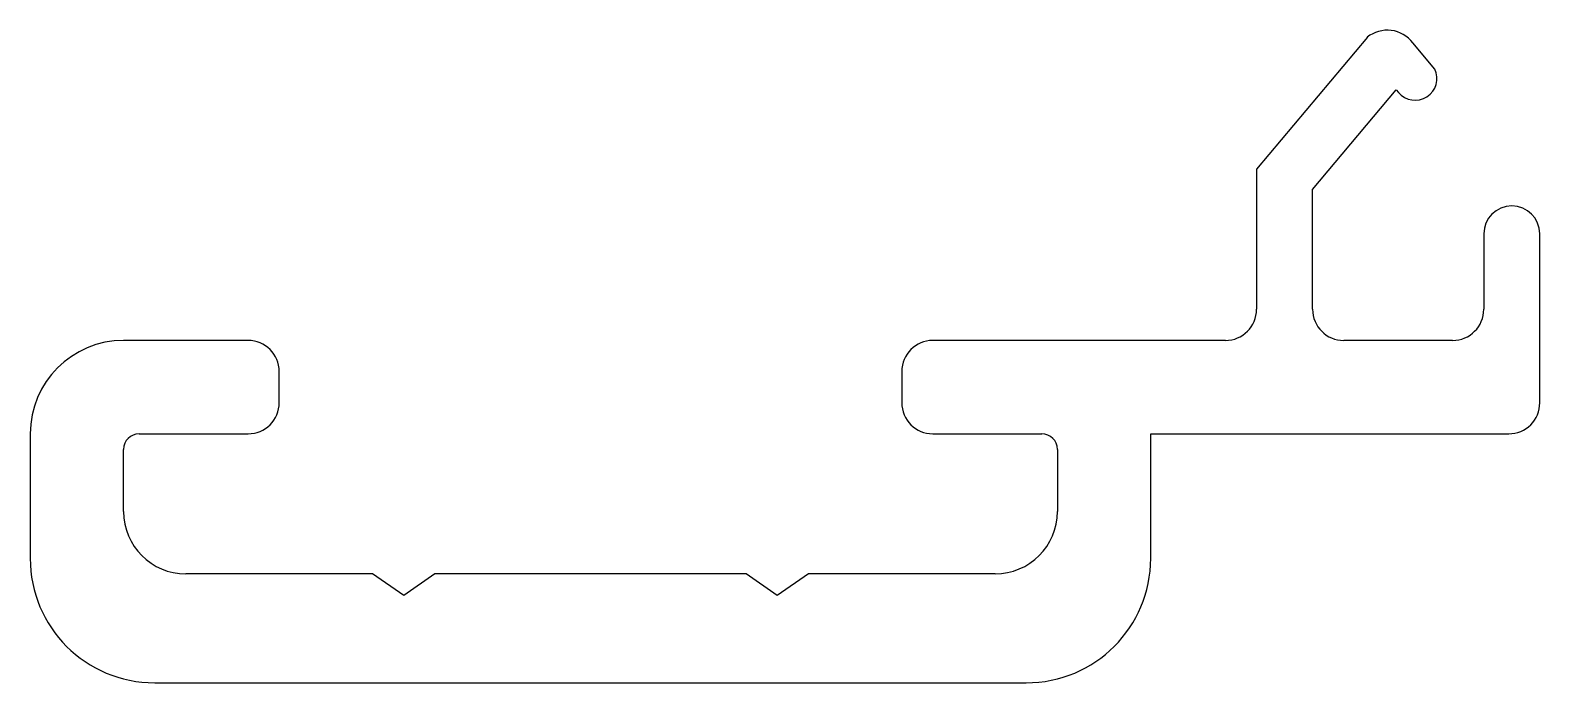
# Model space of a CAD drawing. Extents: x 854 to 902.5, y 587.6 to 608.6.
import ezdxf

# ---------------------------------------------------------------- set-up
doc = ezdxf.new("R2010")
doc.units = 0
doc.layers.get('0').update_dxf_attribs({"linetype": 'CONTINUOUS'})

msp = doc.modelspace()

# ---------------------------------------------------------------- linework, layer by layer
at = {"color": 0}
for p, q in [((896.969, 608.361), (893.41, 604.12)), ((899.137, 607.338), (898.428, 608.179)), ((895.21, 603.465), (897.899, 606.67)), ((897.899, 606.67), (897.969, 606.587)), ((893.41, 604.12), (893.41, 599.62)), ((895.21, 599.62), (895.21, 603.465)), ((900.71, 602.04), (900.71, 599.62)), ((902.51, 596.62), (902.51, 602.04)), ((861.01, 598.62), (857.01, 598.62)), ((892.41, 598.62), (883.01, 598.62)), ((899.71, 598.62), (896.21, 598.62)), ((862.01, 596.62), (862.01, 597.62)), ((882.01, 597.62), (882.01, 596.62)), ((854.01, 595.62), (854.01, 591.62)), ((857.51, 595.62), (861.01, 595.62)), ((883.01, 595.62), (886.51, 595.62)), ((890.01, 595.62), (901.51, 595.62)), ((890.01, 591.62), (890.01, 595.62)), ((857.01, 593.12), (857.01, 595.12)), ((887.01, 595.12), (887.01, 593.12)), ((865.01, 591.12), (859.01, 591.12)), ((866.01, 590.42), (865.01, 591.12)), ((867.01, 591.12), (866.01, 590.42)), ((877.01, 591.12), (867.01, 591.12)), ((878.01, 590.42), (877.01, 591.12)), ((879.01, 591.12), (878.01, 590.42)), ((885.01, 591.12), (879.01, 591.12)), ((858.01, 587.62), (886.01, 587.62))]:
    msp.add_line(p, q, dxfattribs=at)
for centre, radius, start, end in [((897.61, 607.563), 1.024, 36.9785, 128.7777), ((898.505, 607.037), 0.7, 220, 25.4805), ((901.61, 602.04), 0.9, 0, 180), ((892.41, 599.62), 1, 270, 0), ((896.21, 599.62), 1, 180, 270), ((899.71, 599.62), 1, 270, 0), ((857.01, 595.62), 3, 90, 180), ((861.01, 597.62), 1, 0, 90), ((883.01, 597.62), 1, 90, 180), ((861.01, 596.62), 1, 270, 0), ((883.01, 596.62), 1, 180, 270), ((901.51, 596.62), 1, 270, 0), ((857.51, 595.12), 0.5, 90, 180), ((886.51, 595.12), 0.5, 0, 90), ((859.01, 593.12), 2, 180, 270), ((885.01, 593.12), 2, 270, 0), ((858.01, 591.62), 4, 180, 270), ((886.01, 591.62), 4, 270, 0)]:
    msp.add_arc(centre, radius, start, end, dxfattribs=at)

doc.saveas('drawing.dxf')
